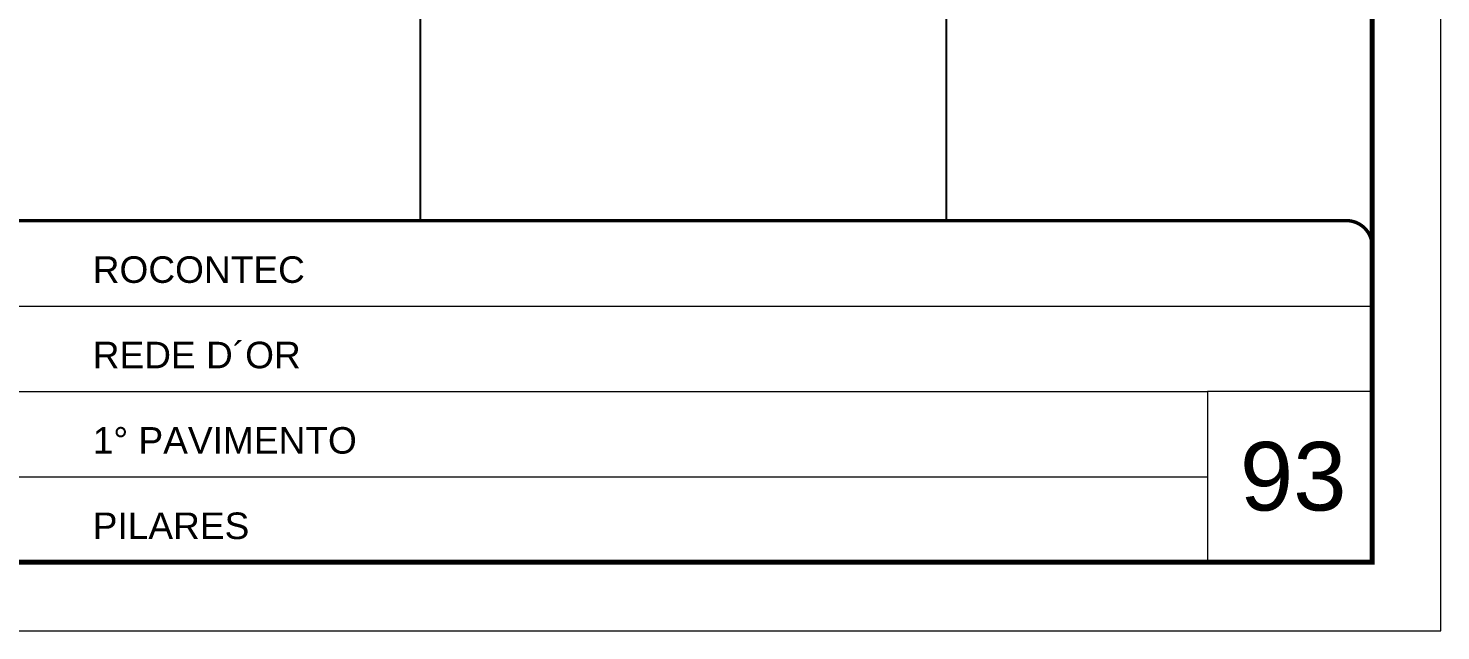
# Model space of a CAD drawing. Extents: x 2949 to 9203, y -16089 to 12527.
# Drawn here: x 3610 to 4434, y -14940 to -14589 of the extents above; entities that cross this region are included whole.
import ezdxf

# ---------------------------------------------------------------- set-up
doc = ezdxf.new("R2010")
doc.units = 0
doc.linetypes.add('CONTINUO', pattern=[0])
doc.linetypes.add('DASHED', pattern=[0.75, 0.5, -0.25])
for name, color, linetype, lineweight in [('CARIMBO', 255, 'Continuous', 9), ('Folhas', 255, 'Continuous', 9), ('SARRAFO DE PRESSAO', 251, 'DASHED', 9)]:
    doc.layers.add(name, color=color, linetype=linetype, lineweight=lineweight)
doc.layers.add('Texto Nível', color=251, linetype='Continuous')
doc.styles.add('ARIAL', font='arial.ttf')

# ---------------------------------------------------------------- blocks, each defined once
blk = doc.blocks.new('9999999999')
at = {"color": 30, "linetype": 'CONTINUO'}
for p, q in [((98564.56, 34379.64), (99583.98, 34379.64)), ((98564.56, 34329.83), (99487.98, 34329.83)), ((99583.98, 34329.83), (99487.98, 34329.83)), ((99487.98, 34329.83), (99487.98, 34230.21)), ((98564.56, 34280.02), (99487.98, 34280.02))]:
    blk.add_line(p, q, dxfattribs=at)
at = {"color": 30, "linetype": 'CONTINUO', "const_width": 2}
blk.add_lwpolyline([(99583.98, 34230.21), (99583.98, 34414.45, 0.414214), (99568.98, 34429.45), (98228.98, 34429.45, 0.414214), (98213.98, 34414.45), (98213.98, 34245.21, 0.414214), (98228.98, 34230.21), (99583.98, 34230.21)], format="xyb", dxfattribs=at)
at = {"layer": 'Folhas'}
blk.add_lwpolyline([(98138.98, 34190.21), (99623.98, 34190.21), (99623.98, 35240.21), (98138.98, 35240.21)], close=True, dxfattribs=at)
at = {"layer": 'Folhas', "color": 30, "const_width": 3}
blk.add_lwpolyline([(98213.98, 34230.21), (99583.98, 34230.21), (99583.98, 35200.21), (98213.98, 35200.21)], close=True, dxfattribs=at)
at = {"color": 7, "linetype": 'Continuous', "ltscale": 5, "style": 'ARIAL'}
for s, height, p in [('ROCONTEC', 15.483, (98837.68, 34393.13)), ('REDE D´OR', 15.483, (98837.68, 34343.32)), ('1° PAVIMENTO', 15.4829, (98837.68, 34293.51)), ('PILARES', 15.483, (98837.68, 34243.7))]:
    blk.add_text(s, height=height, dxfattribs=at).set_placement(p)

msp = doc.modelspace()

# ---------------------------------------------------------------- linework, layer by layer
at = {"layer": 'Texto Nível'}
for p, q in [((3838.99, -14701.25), (3838.99, -13930.49)), ((4145.79, -14701.25), (4145.79, -13930.49))]:
    msp.add_line(p, q, dxfattribs=at)

# ---------------------------------------------------------------- block references
at = {"layer": 'SARRAFO DE PRESSAO', "color": 6, "linetype": 'ByBlock'}
msp.add_blockref('9999999999', (-95189.94, -49130.7), dxfattribs=at)

# ---------------------------------------------------------------- texts
at = {"layer": 'CARIMBO', "style": 'ARIAL'}
msp.add_text('93', height=40, dxfattribs=at).set_placement((4316.89, -14870.35))

doc.saveas('drawing.dxf')
